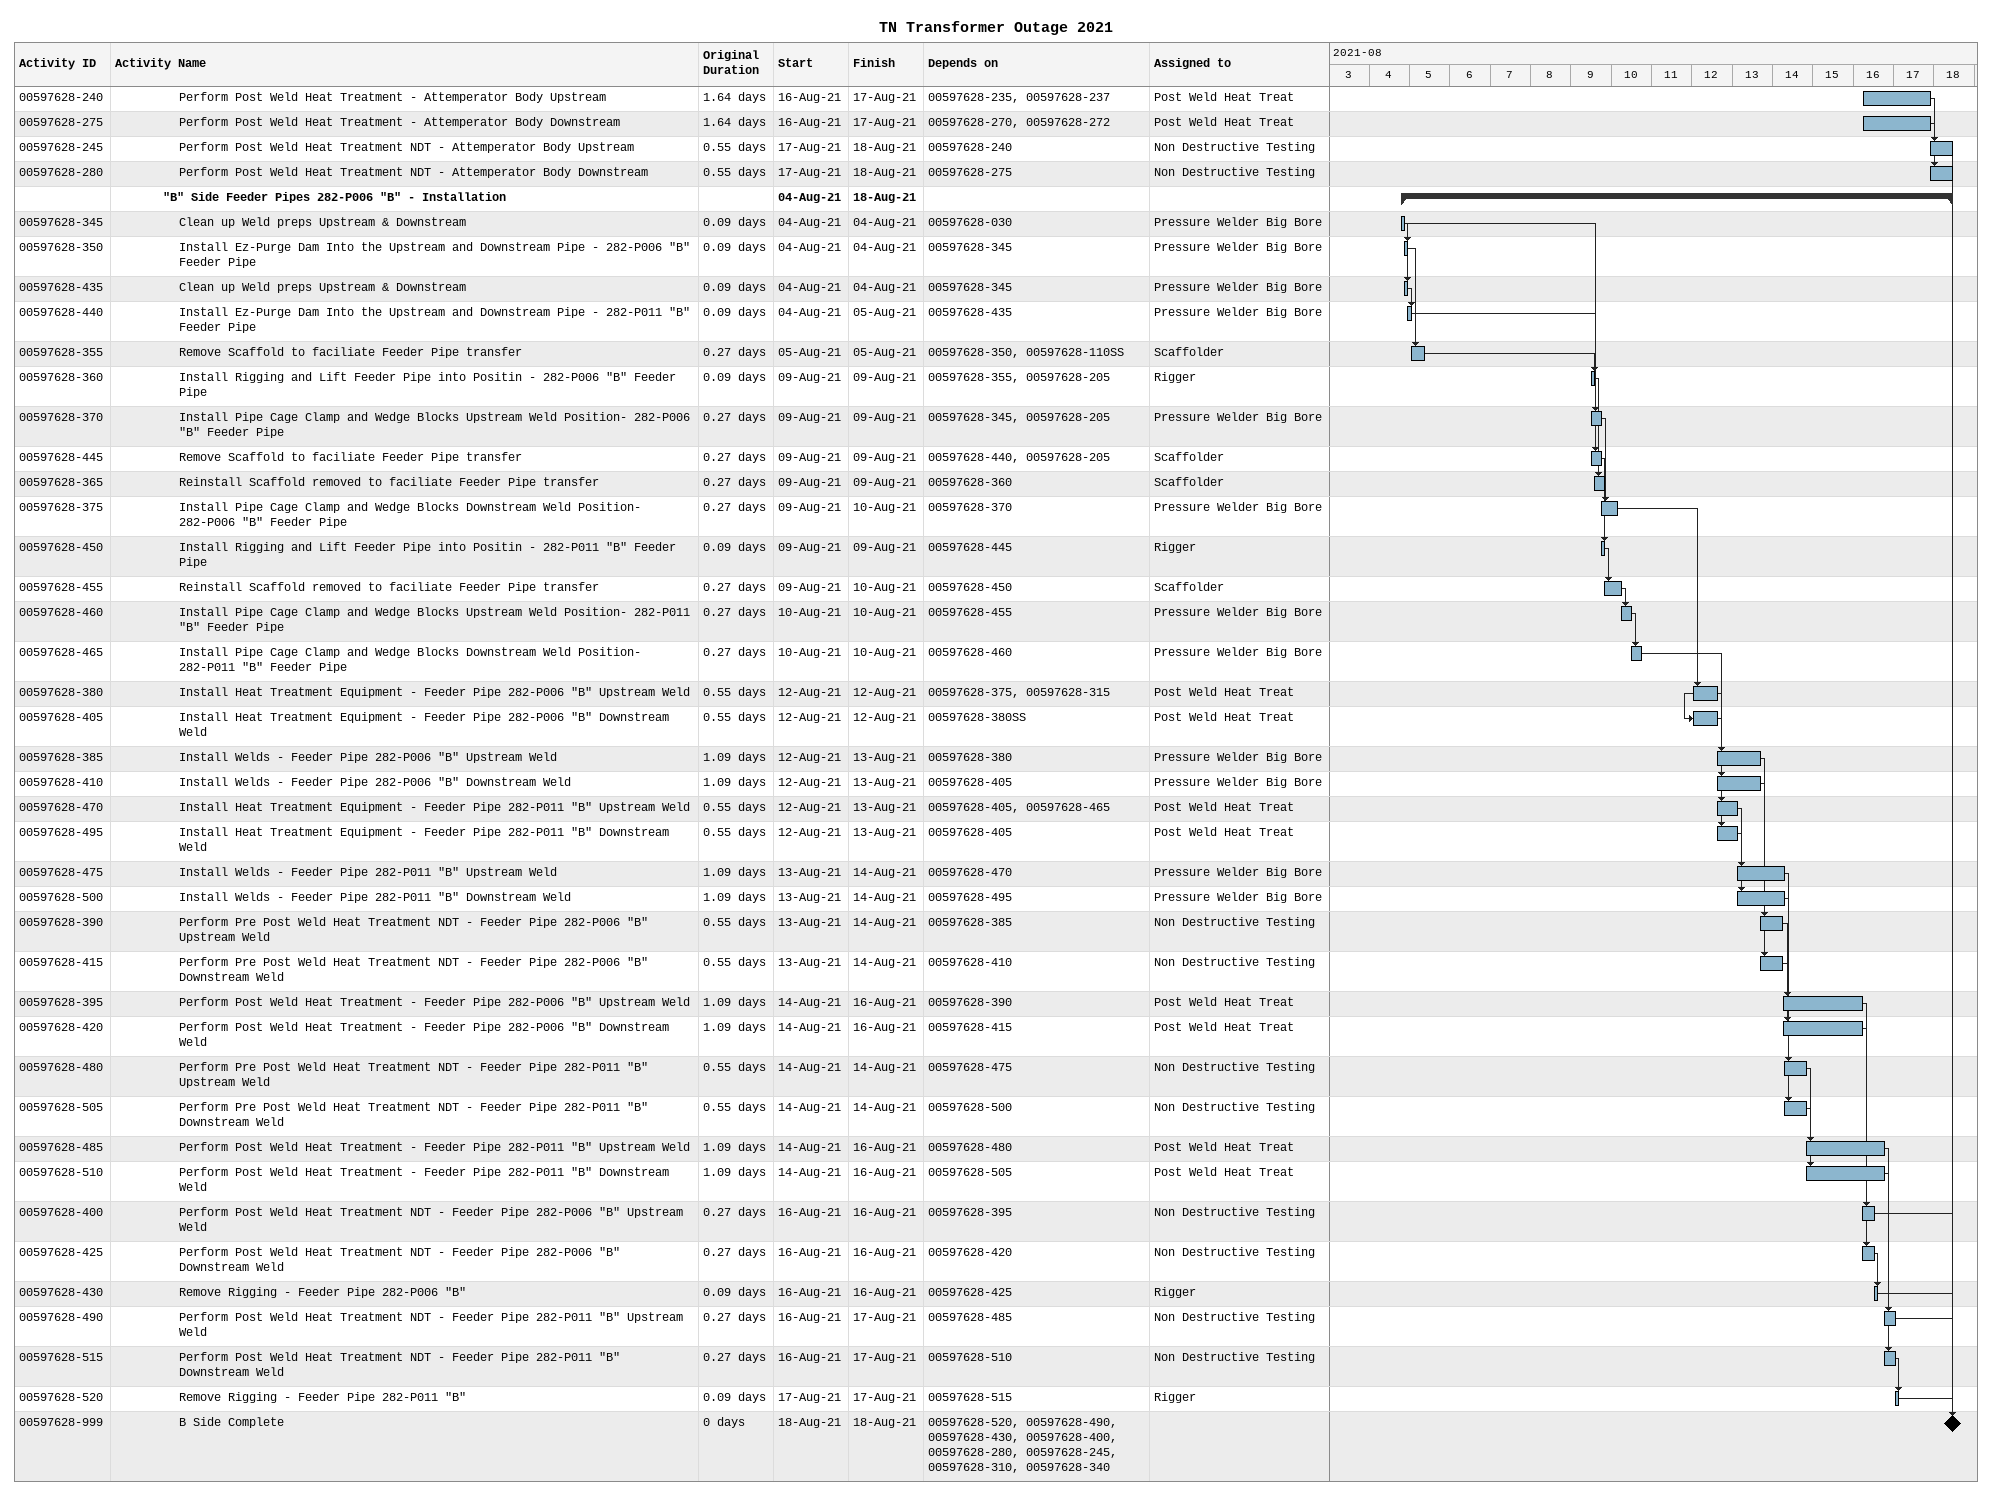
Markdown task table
TN Transformer Outage 2021

| ID | Level | Task | Original duration | Start | Finish | Predecessors | Resources |
|---|---|---|---|---|---|---|---|
| 00597628-240 | 5 | Perform Post Weld Heat Treatment - Attemperator Body Upstream | 1.64d | 2021-08-16 | 2021-08-17 | 00597628-235, 00597628-237 | Post Weld Heat Treat |
| 00597628-275 | 5 | Perform Post Weld Heat Treatment - Attemperator Body Downstream | 1.64d | 2021-08-16 | 2021-08-17 | 00597628-270, 00597628-272 | Post Weld Heat Treat |
| 00597628-245 | 5 | Perform Post Weld Heat Treatment NDT - Attemperator Body Upstream | 0.55d | 2021-08-17 | 2021-08-18 | 00597628-240 | Non Destructive Testing |
| 00597628-280 | 5 | Perform Post Weld Heat Treatment NDT - Attemperator Body Downstream | 0.55d | 2021-08-17 | 2021-08-18 | 00597628-275 | Non Destructive Testing |
|  | 4 | **"B" Side Feeder Pipes 282-P006 "B" - Installation** |  | 2021-08-04 | 2021-08-18 |  |  |
| 00597628-345 | 5 | Clean up Weld preps Upstream & Downstream | 0.09d | 2021-08-04 | 2021-08-04 | 00597628-030 | Pressure Welder Big Bore |
| 00597628-350 | 5 | Install Ez-Purge Dam Into the Upstream and Downstream Pipe - 282-P006 "B" Feeder Pipe | 0.09d | 2021-08-04 | 2021-08-04 | 00597628-345 | Pressure Welder Big Bore |
| 00597628-435 | 5 | Clean up Weld preps Upstream & Downstream | 0.09d | 2021-08-04 | 2021-08-04 | 00597628-345 | Pressure Welder Big Bore |
| 00597628-440 | 5 | Install Ez-Purge Dam Into the Upstream and Downstream Pipe - 282-P011 "B" Feeder Pipe | 0.09d | 2021-08-04 | 2021-08-05 | 00597628-435 | Pressure Welder Big Bore |
| 00597628-355 | 5 | Remove Scaffold to faciliate Feeder Pipe transfer | 0.27d | 2021-08-05 | 2021-08-05 | 00597628-350, 00597628-110SS | Scaffolder |
| 00597628-360 | 5 | Install Rigging and Lift Feeder Pipe into Positin - 282-P006 "B" Feeder Pipe | 0.09d | 2021-08-09 | 2021-08-09 | 00597628-355, 00597628-205 | Rigger |
| 00597628-370 | 5 | Install Pipe Cage Clamp and Wedge Blocks Upstream Weld Position- 282-P006 "B" Feeder Pipe | 0.27d | 2021-08-09 | 2021-08-09 | 00597628-345, 00597628-205 | Pressure Welder Big Bore |
| 00597628-445 | 5 | Remove Scaffold to faciliate Feeder Pipe transfer | 0.27d | 2021-08-09 | 2021-08-09 | 00597628-440, 00597628-205 | Scaffolder |
| 00597628-365 | 5 | Reinstall Scaffold removed to faciliate Feeder Pipe transfer | 0.27d | 2021-08-09 | 2021-08-09 | 00597628-360 | Scaffolder |
| 00597628-375 | 5 | Install Pipe Cage Clamp and Wedge Blocks Downstream Weld Position- 282-P006 "B" Feeder Pipe | 0.27d | 2021-08-09 | 2021-08-10 | 00597628-370 | Pressure Welder Big Bore |
| 00597628-450 | 5 | Install Rigging and Lift Feeder Pipe into Positin - 282-P011 "B" Feeder Pipe | 0.09d | 2021-08-09 | 2021-08-09 | 00597628-445 | Rigger |
| 00597628-455 | 5 | Reinstall Scaffold removed to faciliate Feeder Pipe transfer | 0.27d | 2021-08-09 | 2021-08-10 | 00597628-450 | Scaffolder |
| 00597628-460 | 5 | Install Pipe Cage Clamp and Wedge Blocks Upstream Weld Position- 282-P011 "B" Feeder Pipe | 0.27d | 2021-08-10 | 2021-08-10 | 00597628-455 | Pressure Welder Big Bore |
| 00597628-465 | 5 | Install Pipe Cage Clamp and Wedge Blocks Downstream Weld Position- 282-P011 "B" Feeder Pipe | 0.27d | 2021-08-10 | 2021-08-10 | 00597628-460 | Pressure Welder Big Bore |
| 00597628-380 | 5 | Install Heat Treatment Equipment - Feeder Pipe 282-P006 "B" Upstream Weld | 0.55d | 2021-08-12 | 2021-08-12 | 00597628-375, 00597628-315 | Post Weld Heat Treat |
| 00597628-405 | 5 | Install Heat Treatment Equipment - Feeder Pipe 282-P006 "B" Downstream Weld | 0.55d | 2021-08-12 | 2021-08-12 | 00597628-380SS | Post Weld Heat Treat |
| 00597628-385 | 5 | Install Welds - Feeder Pipe 282-P006 "B" Upstream Weld | 1.09d | 2021-08-12 | 2021-08-13 | 00597628-380 | Pressure Welder Big Bore |
| 00597628-410 | 5 | Install Welds - Feeder Pipe 282-P006 "B" Downstream Weld | 1.09d | 2021-08-12 | 2021-08-13 | 00597628-405 | Pressure Welder Big Bore |
| 00597628-470 | 5 | Install Heat Treatment Equipment - Feeder Pipe 282-P011 "B" Upstream Weld | 0.55d | 2021-08-12 | 2021-08-13 | 00597628-405, 00597628-465 | Post Weld Heat Treat |
| 00597628-495 | 5 | Install Heat Treatment Equipment - Feeder Pipe 282-P011 "B" Downstream Weld | 0.55d | 2021-08-12 | 2021-08-13 | 00597628-405 | Post Weld Heat Treat |
| 00597628-475 | 5 | Install Welds - Feeder Pipe 282-P011 "B" Upstream Weld | 1.09d | 2021-08-13 | 2021-08-14 | 00597628-470 | Pressure Welder Big Bore |
| 00597628-500 | 5 | Install Welds - Feeder Pipe 282-P011 "B" Downstream Weld | 1.09d | 2021-08-13 | 2021-08-14 | 00597628-495 | Pressure Welder Big Bore |
| 00597628-390 | 5 | Perform Pre Post Weld Heat Treatment NDT - Feeder Pipe 282-P006 "B" Upstream Weld | 0.55d | 2021-08-13 | 2021-08-14 | 00597628-385 | Non Destructive Testing |
| 00597628-415 | 5 | Perform Pre Post Weld Heat Treatment NDT - Feeder Pipe 282-P006 "B" Downstream Weld | 0.55d | 2021-08-13 | 2021-08-14 | 00597628-410 | Non Destructive Testing |
| 00597628-395 | 5 | Perform Post Weld Heat Treatment - Feeder Pipe 282-P006 "B" Upstream Weld | 1.09d | 2021-08-14 | 2021-08-16 | 00597628-390 | Post Weld Heat Treat |
| 00597628-420 | 5 | Perform Post Weld Heat Treatment - Feeder Pipe 282-P006 "B" Downstream Weld | 1.09d | 2021-08-14 | 2021-08-16 | 00597628-415 | Post Weld Heat Treat |
| 00597628-480 | 5 | Perform Pre Post Weld Heat Treatment NDT - Feeder Pipe 282-P011 "B" Upstream Weld | 0.55d | 2021-08-14 | 2021-08-14 | 00597628-475 | Non Destructive Testing |
| 00597628-505 | 5 | Perform Pre Post Weld Heat Treatment NDT - Feeder Pipe 282-P011 "B" Downstream Weld | 0.55d | 2021-08-14 | 2021-08-14 | 00597628-500 | Non Destructive Testing |
| 00597628-485 | 5 | Perform Post Weld Heat Treatment - Feeder Pipe 282-P011 "B" Upstream Weld | 1.09d | 2021-08-14 | 2021-08-16 | 00597628-480 | Post Weld Heat Treat |
| 00597628-510 | 5 | Perform Post Weld Heat Treatment - Feeder Pipe 282-P011 "B" Downstream Weld | 1.09d | 2021-08-14 | 2021-08-16 | 00597628-505 | Post Weld Heat Treat |
| 00597628-400 | 5 | Perform Post Weld Heat Treatment NDT - Feeder Pipe 282-P006 "B" Upstream Weld | 0.27d | 2021-08-16 | 2021-08-16 | 00597628-395 | Non Destructive Testing |
| 00597628-425 | 5 | Perform Post Weld Heat Treatment NDT - Feeder Pipe 282-P006 "B" Downstream Weld | 0.27d | 2021-08-16 | 2021-08-16 | 00597628-420 | Non Destructive Testing |
| 00597628-430 | 5 | Remove Rigging - Feeder Pipe 282-P006 "B" | 0.09d | 2021-08-16 | 2021-08-16 | 00597628-425 | Rigger |
| 00597628-490 | 5 | Perform Post Weld Heat Treatment NDT - Feeder Pipe 282-P011 "B" Upstream Weld | 0.27d | 2021-08-16 | 2021-08-17 | 00597628-485 | Non Destructive Testing |
| 00597628-515 | 5 | Perform Post Weld Heat Treatment NDT - Feeder Pipe 282-P011 "B" Downstream Weld | 0.27d | 2021-08-16 | 2021-08-17 | 00597628-510 | Non Destructive Testing |
| 00597628-520 | 5 | Remove Rigging - Feeder Pipe 282-P011 "B" | 0.09d | 2021-08-17 | 2021-08-17 | 00597628-515 | Rigger |
| 00597628-999 | 5 | B Side Complete | 0d | 2021-08-18 | 2021-08-18 | 00597628-520, 00597628-490, 00597628-430, 00597628-400, 00597628-280, 00597628-245, 00597628-310, 00597628-340 |  |
